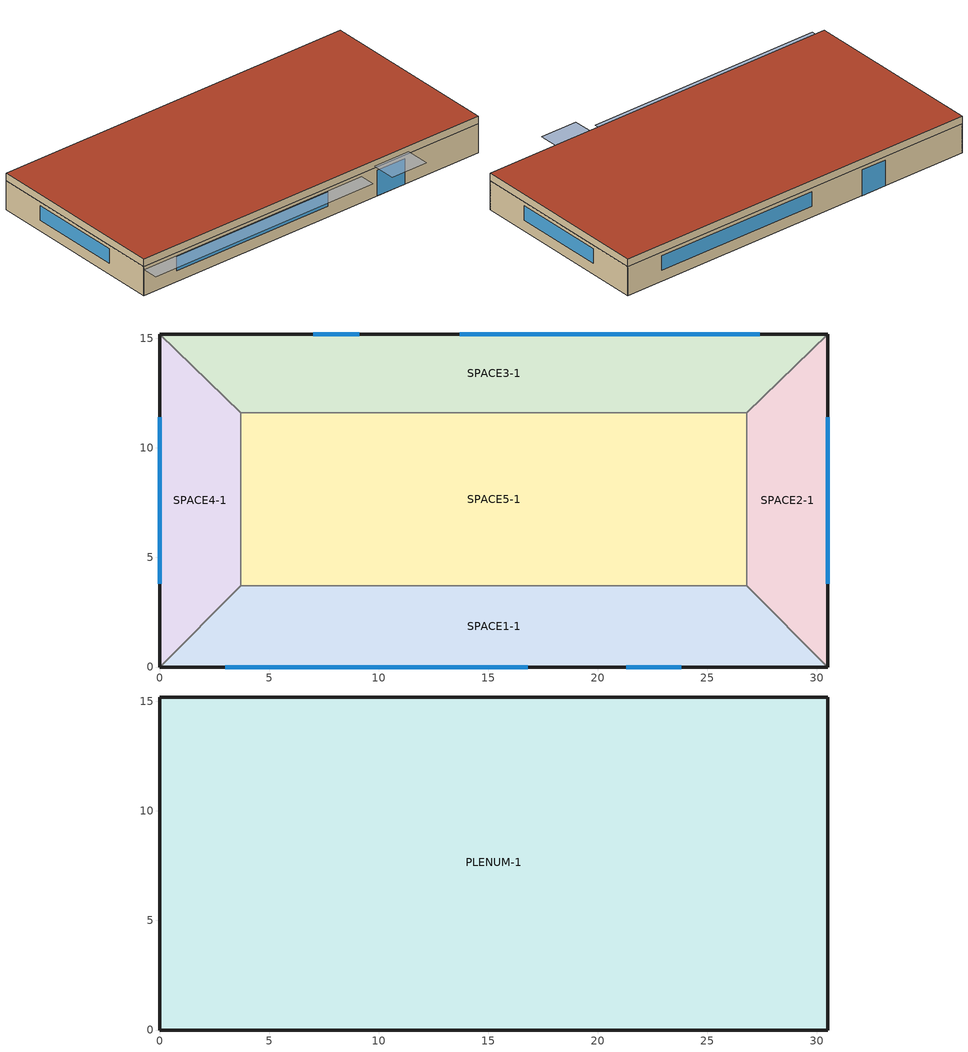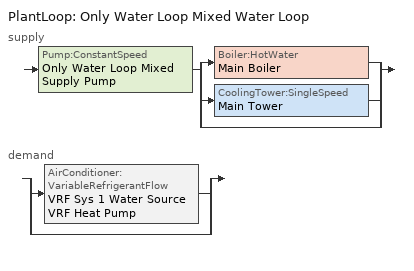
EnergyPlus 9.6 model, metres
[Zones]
SPACE3-1
 floor ground (FLOOR-SLAB-1): 26.8,11.6 3.7,11.6 0,15.2 30.5,15.2 z0
 wall outside (WALL-1): 30.5,15.2 0,15.2 z0:2.4
 wall to SPACE2-1 (INT-WALL-1): 26.8,11.6 30.5,15.2 z0:2.4
 wall to SPACE4-1 (INT-WALL-1): 0,15.2 3.7,11.6 z0:2.4
 wall to SPACE5-1 (INT-WALL-1): 3.7,11.6 26.8,11.6 z0:2.4
 window (Sgl Grey 3mm): 9.1,15.2 7,15.2 z0:2.1
 window (Dbl Clr 3mm/13mm Air): 27.4,15.2 13.7,15.2 z0.9:2.1
SPACE1-1
 floor ground (FLOOR-SLAB-1): 26.8,3.7 30.5,0 0,0 3.7,3.7 z0
 wall outside (WALL-1): 0,0 30.5,0 z0:2.4
 wall to SPACE2-1 (INT-WALL-1): 30.5,0 26.8,3.7 z0:2.4
 wall to SPACE4-1 (INT-WALL-1): 3.7,3.7 0,0 z0:2.4
 wall to SPACE5-1 (INT-WALL-1): 26.8,3.7 3.7,3.7 z0:2.4
 window (Sgl Grey 3mm): 21.3,0 23.8,0 z0:2.1
 window (Dbl Clr 3mm/13mm Air): 3,0 16.8,0 z0.9:2.1
SPACE2-1
 floor ground (FLOOR-SLAB-1): 26.8,11.6 30.5,15.2 30.5,0 26.8,3.7 z0
 wall outside (WALL-1): 30.5,0 30.5,15.2 z0:2.4
 wall to SPACE5-1 (INT-WALL-1): 26.8,11.6 26.8,3.7 z0:2.4
 window (Dbl Clr 3mm/13mm Air): 30.5,3.8 30.5,11.4 z0.9:2.1
SPACE4-1
 floor ground (FLOOR-SLAB-1): 3.7,3.7 0,0 0,15.2 3.7,11.6 z0
 wall outside (WALL-1): 0,15.2 0,0 z0:2.4
 wall to SPACE5-1 (INT-WALL-1): 3.7,3.7 3.7,11.6 z0:2.4
 window (Dbl Clr 3mm/13mm Air): 0,11.4 0,3.8 z0.9:2.1
SPACE5-1
 floor ground (FLOOR-SLAB-1): 26.8,11.6 26.8,3.7 3.7,3.7 3.7,11.6 z0
PLENUM-1
 floor to SPACE1-1 (CLNG-1): 26.8,3.7 30.5,0 0,0 3.7,3.7 z2.4
 floor to SPACE2-1 (CLNG-1): 26.8,11.6 30.5,15.2 30.5,0 26.8,3.7 z2.4
 floor to SPACE3-1 (CLNG-1): 26.8,11.6 3.7,11.6 0,15.2 30.5,15.2 z2.4
 floor to SPACE4-1 (CLNG-1): 3.7,3.7 0,0 0,15.2 3.7,11.6 z2.4
 floor to SPACE5-1 (CLNG-1): 26.8,11.6 26.8,3.7 3.7,3.7 3.7,11.6 z2.4
 wall outside (WALL-1): 30.5,15.2 0,15.2 0,0 30.5,0 30.5,15.2 z2.4:3
 roof outside (ROOF-1): 0,15.2 0,0 30.5,0 30.5,15.2 z3
shading: 0,-1.3 0,0 19.8,0 19.8,-1.3 z2.2; 21,-2 21,0 24.1,0 24.1,-2 z2.6
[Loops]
PlantLoop 'Only Water Loop Mixed Water Loop'
 supply: Pump:ConstantSpeed 'Only Water Loop Mixed Supply Pump' > split
  | Boiler:HotWater 'Main Boiler'
  | CoolingTower:SingleSpeed 'Main Tower'
  | bypass
 demand: split
  | AirConditioner:VariableRefrigerantFlow 'VRF Sys 1 Water Source VRF Heat Pump'
  | bypass
[Building]
Building: Loads convergence tolerance value=0.04; Maximum number of warmup days=25; Minimum number of warmup days=6; North axis=30; Solar distribution=FullExterior; Temperature convergence tolerance value=0.4; Terrain=City
[Site:GroundTemperature:BuildingSurface]
21.5, 21.4, 21.5, 21.5, 22, 22.9, 23, 23.1, 23.1, 22.2, 21.7, 21.6
[Site:Location]
CHICAGO_IL_USA TMY2-94846: Elevation=190; Latitude=41.78; Longitude=-87.75; Time zone=-6
[SizingPeriod:DesignDay] Barometric pressure=99063; Day of month=21; Daylight saving time indicator=No; Humidity condition type=WetBulb; Rain indicator=No; Snow indicator=No; Solar model indicator=ASHRAEClearSky
Name | Daily dry bulb temperature range | Day type | Maximum dry bulb temperature | Month | Sky clearness | Wetbulb or dewpoint at maximum dry bulb | Wind direction | Wind speed
CHICAGO_IL_USA Annual Cooling 1% Design Conditions DB/MCWB | 10.7 | SummerDesignDay | 31.5 | 7 | 1 | 23 | 230 | 5.3
CHICAGO_IL_USA Annual Heating 99% Design Conditions DB | 0 | WinterDesignDay | -17.3 | 1 | 0 | -17.3 | 270 | 4.9
[Construction]
CLNG-1: MAT-CLNG-1
Dbl Clr 3mm/13mm Air: CLEAR 3MM, AIR 13MM, CLEAR 3MM
FLOOR-SLAB-1: CC03
INT-WALL-1: GP02, AL21, GP02
ROOF-1: RG01, BR01, IN46, WD01
Sgl Grey 3mm: GREY 3MM
WALL-1: WD01, PW03, IN02, GP01
[Material] Thermal absorptance=0.9
Name | Conductivity | Density | Roughness | Solar absorptance | Specific heat | Thickness | Visible absorptance
BR01 | 0.162 | 1121 | VeryRough | 0.7 | 1464 | 0.0095 | 0.7
CC03 | 1.31 | 2243 | MediumRough | 0.65 | 837 | 0.1016 | 0.65
GP01 | 0.16 | 801 | MediumSmooth | 0.75 | 837 | 0.0127 | 0.75
GP02 | 0.16 | 801 | MediumSmooth | 0.75 | 837 | 0.0159 | 0.75
IN02 | 0.043 | 10 | Rough | 0.75 | 837 | 0.0901 | 0.75
IN46 | 0.023 | 24 | VeryRough | 0.5 | 1590 | 0.0762 | 0.5
PW03 | 0.115 | 545 | MediumSmooth | 0.78 | 1213 | 0.0127 | 0.78
RG01 | 1.442 | 881 | Rough | 0.65 | 1674 | 0.0127 | 0.65
WD01 | 0.115 | 513 | MediumSmooth | 0.78 | 1381 | 0.0191 | 0.78
[Material:AirGap]
AL21: Thermal resistance=0.157
[Material:NoMass]
MAT-CLNG-1: Roughness=Rough; Solar absorptance=0.65; Thermal absorptance=0.65; Thermal resistance=0.652259; Visible absorptance=0.65
[WindowMaterial:Gas]
AIR 13MM: Gas type=Air; Thickness=0.0127
[WindowMaterial:Glazing] Back side infrared hemispherical emissivity=0.84; Conductivity=0.9; Front side infrared hemispherical emissivity=0.84; Infrared transmittance at normal incidence=0; Optical data type=SpectralAverage; Thickness=0.003
Name | Back side solar reflectance at normal incidence | Back side visible reflectance at normal incidence | Front side solar reflectance at normal incidence | Front side visible reflectance at normal incidence | Solar transmittance at normal incidence | Visible transmittance at normal incidence
CLEAR 3MM | 0.075 | 0.081 | 0.075 | 0.081 | 0.837 | 0.898
GREY 3MM | 0.061 | 0.061 | 0.061 | 0.061 | 0.626 | 0.611
[AirConditioner:VariableRefrigerantFlow] Basin heater capacity=0; Basin heater setpoint temperature=2; Crankcase heater power per compressor=33; Defrost control=Timed; Defrost strategy=Resistive; Defrost time period fraction=0.058333; Equivalent piping length used for piping correction factor in cooling mode=30; Equivalent piping length used for piping correction factor in heating mode=30; Evaporative condenser air flow rate=Autosize; Evaporative condenser effectiveness=0.9; Evaporative condenser pump rated power consumption=0; Fuel type=Electricity; Gross rated cooling cop=3.3; Gross rated heating capacity=Autosize; Gross rated heating cop=3.4; Gross rated total cooling capacity=Autosize; Heat pump waste heat recovery=No; Heat recovery cooling capacity time constant=0.45; Heat recovery heating capacity time constant=0.45; Maximum condenser inlet node temperature in cooling mode=43; Maximum condenser inlet node temperature in heat recovery mode=45; Maximum outdoor dry bulb temperature for crankcase heater=5; Maximum outdoor dry bulb temperature for defrost operation=5; Minimum condenser inlet node temperature in cooling mode=-6; Minimum condenser inlet node temperature in heat recovery mode=-15; Minimum heat pump part load ratio=0.25; Number of compressors=2; Piping correction factor for height in cooling mode coefficient=-0.000386; Rated heating capacity sizing ratio=1; Ratio of compressor size to total compressor capacity=0.5; Resistive defrost heater capacity=Autosize; Vertical height used for piping correction factor=10; Water condenser volume flow rate=Autosize
Name | Condenser type | Cooling capacity ratio boundary curve | Cooling capacity ratio modifier function of high temperature curve | Cooling capacity ratio modifier function of low temperature curve | Cooling combination ratio correction factor curve | Cooling energy input ratio boundary curve | Cooling energy input ratio modifier function of high part load ratio curve | Cooling energy input ratio modifier function of high temperature curve | Cooling energy input ratio modifier function of low part load ratio curve | Cooling energy input ratio modifier function of low temperature curve | Cooling part load fraction correlation curve | Heating capacity ratio boundary curve | Heating capacity ratio modifier function of high temperature curve | Heating capacity ratio modifier function of low temperature curve | Heating combination ratio correction factor curve | Heating energy input ratio boundary curve | Heating energy input ratio modifier function of high part load ratio curve | Heating energy input ratio modifier function of high temperature curve | Heating energy input ratio modifier function of low part load ratio curve | Heating energy input ratio modifier function of low temperature curve | Heating part load fraction correlation curve | Heating performance curve outdoor temperature type | Master thermostat priority control type | Maximum condenser inlet node temperature in heating mode | Minimum condenser inlet node temperature in heating mode | Piping correction factor for length in cooling mode curve | Zone terminal unit list | Zone name for master thermostat location
VRF Sys 1 Water Source VRF Heat Pump | WaterCooled | VRF Sys 1 Water Source VRFCoolCapFTBoundary | VRF Sys 1 Water Source VRFCoolCapFTHi | VRF Sys 1 Water Source VRFCoolCapFT | VRF Sys 1 Water Source CoolingCombRatio | VRF Sys 1 Water Source VRFCoolEIRFTBoundary | VRF Sys 1 Water Source CoolingEIRHiPLR | VRF Sys 1 Water Source VRFCoolEIRFTHi | VRF Sys 1 Water Source CoolingEIRLowPLR | VRF Sys 1 Water Source VRFCoolEIRFT | VRF Sys 1 Water Source VRFCPLFFPLR | VRF Sys 1 Water Source VRFHeatCapFTBoundary | VRF Sys 1 Water Source VRFHeatCapFTHi | VRF Sys 1 Water Source VRFHeatCapFT | VRF Sys 1 Water Source HeatingCombRatio | VRF Sys 1 Water Source VRFHeatEIRFTBoundary | VRF Sys 1 Water Source HeatingEIRHiPLR | VRF Sys 1 Water Source VRFHeatEIRFTHi | VRF Sys 1 Water Source HeatingEIRLowPLR | VRF Sys 1 Water Source VRFHeatEIRFT | VRF Sys 1 Water Source VRFCPLFFPLR | DryBulbTemperature | LoadPriority | 30 | -20 | VRF Sys 1 Water Source CoolingLengthCorrectionFactor | VRF Sys 1 Water SourceTU List
VRF Sys 2 Air Source VRF Heat Pump | AirCooled | VRF Sys 2 Air Source VRFCoolCapFTBoundary | VRF Sys 2 Air Source VRFCoolCapFTHi | VRF Sys 2 Air Source VRFCoolCapFT | VRF Sys 2 Air Source CoolingCombRatio | VRF Sys 2 Air Source VRFCoolEIRFTBoundary | VRF Sys 2 Air Source CoolingEIRHiPLR | VRF Sys 2 Air Source VRFCoolEIRFTHi | VRF Sys 2 Air Source CoolingEIRLowPLR | VRF Sys 2 Air Source VRFCoolEIRFT | VRF Sys 2 Air Source VRFCPLFFPLR | VRF Sys 2 Air Source VRFHeatCapFTBoundary | VRF Sys 2 Air Source VRFHeatCapFTHi | VRF Sys 2 Air Source VRFHeatCapFT | VRF Sys 2 Air Source HeatingCombRatio | VRF Sys 2 Air Source VRFHeatEIRFTBoundary | VRF Sys 2 Air Source HeatingEIRHiPLR | VRF Sys 2 Air Source VRFHeatEIRFTHi | VRF Sys 2 Air Source HeatingEIRLowPLR | VRF Sys 2 Air Source VRFHeatEIRFT | VRF Sys 2 Air Source VRFCPLFFPLR | WetBulbTemperature | MasterThermostatPriority | 25 | -25 | VRF Sys 2 Air Source CoolingLengthCorrectionFactor | VRF Sys 2 Air SourceTU List | SPACE5-1
[Boiler:HotWater]
Main Boiler: Boiler flow mode=ConstantFlow; Design water flow rate=Autosize; Efficiency curve temperature evaluation variable=LeavingBoiler; Fuel type=NaturalGas; Maximum part load ratio=1.1; Minimum part load ratio=0; Nominal capacity=Autosize; Nominal thermal efficiency=0.8; Normalized boiler efficiency curve=Main Boiler Efficiency Curve; Optimum part load ratio=1; Parasitic electric load=0; Sizing factor=1; Water outlet upper temperature limit=100
[Coil:Cooling:DX:VariableRefrigerantFlow] Gross rated sensible heat ratio=Autosize; Gross rated total cooling capacity=Autosize; Rated air flow rate=Autosize
Name | Cooling capacity modifier curve function of flow fraction | Cooling capacity ratio modifier function of temperature curve
SPACE1-1 VRF Cooling Coil | SPACE1-1 VRF Cooling Coil Cap-FF | SPACE1-1 VRF Cooling Coil Cap-FT
SPACE2-1 VRF Cooling Coil | SPACE2-1 VRF Cooling Coil Cap-FF | SPACE2-1 VRF Cooling Coil Cap-FT
SPACE3-1 VRF Cooling Coil | SPACE3-1 VRF Cooling Coil Cap-FF | SPACE3-1 VRF Cooling Coil Cap-FT
SPACE4-1 VRF Cooling Coil | SPACE4-1 VRF Cooling Coil Cap-FF | SPACE4-1 VRF Cooling Coil Cap-FT
SPACE5-1 VRF Cooling Coil | SPACE5-1 VRF Cooling Coil Cap-FF | SPACE5-1 VRF Cooling Coil Cap-FT
[Coil:Heating:DX:VariableRefrigerantFlow] Gross rated heating capacity=Autosize; Rated air flow rate=Autosize
Name | Heating capacity modifier function of flow fraction curve | Heating capacity ratio modifier function of temperature curve
SPACE1-1 VRF Heating Coil | SPACE1-1 VRF Heating Coil Cap-FF | SPACE1-1 VRF Heating Coil Cap-FT
SPACE2-1 VRF Heating Coil | SPACE2-1 VRF Heating Coil Cap-FF | SPACE2-1 VRF Heating Coil Cap-FT
SPACE3-1 VRF Heating Coil | SPACE3-1 VRF Heating Coil Cap-FF | SPACE3-1 VRF Heating Coil Cap-FT
SPACE4-1 VRF Heating Coil | SPACE4-1 VRF Heating Coil Cap-FF | SPACE4-1 VRF Heating Coil Cap-FT
SPACE5-1 VRF Heating Coil | SPACE5-1 VRF Heating Coil Cap-FF | SPACE5-1 VRF Heating Coil Cap-FT
[CoolingTower:SingleSpeed]
Main Tower: Blowdown calculation mode=ConcentrationRatio; Blowdown concentration ratio=3; Capacity control=FanCycling; Design air flow rate=Autosize; Design fan power=Autosize; Design u factor times area value=Autosize; Design water flow rate=Autosize; Drift loss percent=0.008; Evaporation loss mode=SaturatedExit; Free convection capacity=Autocalculate; Free convection regime air flow rate=Autocalculate; Free convection regime u factor times area value=Autocalculate; Performance input method=UFactorTimesAreaAndDesignWaterFlowRate; Sizing factor=1
[DesignSpecification:OutdoorAir] Outdoor air flow per person=0.00944; Outdoor air flow per zone=0; Outdoor air flow per zone floor area=0; Outdoor air method=Flow/Person
SZ DSOA SPACE1-1; SZ DSOA SPACE2-1; SZ DSOA SPACE3-1; SZ DSOA SPACE4-1; SZ DSOA SPACE5-1
[DesignSpecification:ZoneAirDistribution] Zone air distribution effectiveness in cooling mode=1; Zone air distribution effectiveness in heating mode=1
SZ DSZAD SPACE1-1; SZ DSZAD SPACE2-1; SZ DSZAD SPACE3-1; SZ DSZAD SPACE4-1; SZ DSZAD SPACE5-1
[ElectricEquipment] Design level calculation method=EquipmentLevel; Fraction latent=0; Fraction lost=0; Fraction radiant=0.3; Schedule=EQUIP-1
Name | Zone or zonelist | Design level
SPACE1-1 ElecEq 1 | SPACE1-1 | 1056
SPACE2-1 ElecEq 1 | SPACE2-1 | 456
SPACE3-1 ElecEq 1 | SPACE3-1 | 1056
SPACE4-1 ElecEq 1 | SPACE4-1 | 456
SPACE5-1 ElecEq 1 | SPACE5-1 | 1976
[Fan:OnOff] Availability schedule=HVACTemplate-Always 1; Fan total efficiency=0.7; Maximum flow rate=Autosize; Motor efficiency=0.9; Motor in airstream fraction=1; Pressure rise=75
SPACE1-1 VRF Supply Fan; SPACE2-1 VRF Supply Fan; SPACE3-1 VRF Supply Fan; SPACE4-1 VRF Supply Fan; SPACE5-1 VRF Supply Fan
[Lights] Design level calculation method=LightingLevel; End use subcategory=GeneralLights; Fraction radiant=0.59; Fraction replaceable=0; Fraction visible=0.2; Return air fraction=0; Schedule=LIGHTS-1
Name | Zone or zonelist | Lighting level
SPACE1-1 Lights 1 | SPACE1-1 | 1584
SPACE2-1 Lights 1 | SPACE2-1 | 684
SPACE3-1 Lights 1 | SPACE3-1 | 1584
SPACE4-1 Lights 1 | SPACE4-1 | 684
SPACE5-1 Lights 1 | SPACE5-1 | 2964
[People] Activity level schedule=ActSchd; Fraction radiant=0.3; Number of people calculation method=People; Number of people schedule=OCCUPY-1
Name | Zone or zonelist | Number of people
SPACE1-1 People 1 | SPACE1-1 | 11
SPACE2-1 People 1 | SPACE2-1 | 5
SPACE3-1 People 1 | SPACE3-1 | 11
SPACE4-1 People 1 | SPACE4-1 | 5
SPACE5-1 People 1 | SPACE5-1 | 20
[PlantEquipmentList]
Only Water Loop All Cooling Equipment: Main Tower, CoolingTower:SingleSpeed
Only Water Loop All Heating Equipment: Main Boiler, Boiler:HotWater
[PlantEquipmentOperation:CoolingLoad]
Only Water Loop Cool Operation All Hours: Load range 1 lower limit=0; Load range 1 upper limit=1000000000000000; Range 1 equipment list=Only Water Loop All Cooling Equipment
[PlantEquipmentOperation:HeatingLoad]
Only Water Loop Heat Operation All Hours: Load range 1 lower limit=0; Load range 1 upper limit=1000000000000000; Range 1 equipment list=Only Water Loop All Heating Equipment
[PlantEquipmentOperationSchemes]
Only Water Loop Operation: Control scheme 1=Only Water Loop Heat Operation All Hours; Control scheme 1 schedule=HVACTemplate-Always 1; Control scheme 2=Only Water Loop Cool Operation All Hours; Control scheme 2 schedule=HVACTemplate-Always 1
[PlantLoop]
Only Water Loop Mixed Water Loop: Fluid type=Water; Load distribution scheme=SequentialLoad; Maximum loop flow rate=Autosize; Maximum loop temperature=100; Minimum loop flow rate=0; Minimum loop temperature=10; Plant equipment operation scheme=Only Water Loop Operation; Plant loop demand calculation scheme=DualSetpointDeadband; Plant loop volume=Autocalculate
[Pump:ConstantSpeed]
Only Water Loop Mixed Supply Pump: Design flow rate=Autosize; Design power consumption=Autosize; Design pump head=179352; Fraction of motor inefficiencies to fluid stream=0; Motor efficiency=0.9; Pump control type=Intermittent
[SetpointManager:Scheduled:DualSetpoint]
Only Water Loop Mixed Temp Manager: Control variable=Temperature; High setpoint schedule=HVACTemplate-Always 30; Low setpoint schedule=HVACTemplate-Always 20; Setpoint node or nodelist=Only Water Loop Mixed Supply Setpoint Nodes
[Sizing:Plant]
Only Water Loop Mixed Water Loop: Design loop exit temperature=30; Loop design temperature difference=5.6; Loop type=Condenser
[Sizing:Zone] Cooling design air flow method=DesignDay; Cooling design air flow rate=0; Cooling minimum air flow fraction=0; Heating design air flow method=DesignDay; Heating design air flow rate=0; Heating maximum air flow fraction=0; Zone cooling design supply air humidity ratio=0.008; Zone cooling design supply air temperature=14; Zone cooling design supply air temperature difference=11.11; Zone cooling design supply air temperature input method=SupplyAirTemperature; Zone heating design supply air humidity ratio=0.008; Zone heating design supply air temperature=50; Zone heating design supply air temperature difference=30; Zone heating design supply air temperature input method=SupplyAirTemperature
Name | Design specification outdoor air object | Design specification zone air distribution object
SPACE1-1 | SZ DSOA SPACE1-1 | SZ DSZAD SPACE1-1
SPACE2-1 | SZ DSOA SPACE2-1 | SZ DSZAD SPACE2-1
SPACE3-1 | SZ DSOA SPACE3-1 | SZ DSZAD SPACE3-1
SPACE4-1 | SZ DSOA SPACE4-1 | SZ DSZAD SPACE4-1
SPACE5-1 | SZ DSOA SPACE5-1 | SZ DSZAD SPACE5-1
[ThermostatSetpoint:DualSetpoint]
All Zones Dual SP Control: Cooling setpoint temperature schedule=Clg-SetP-Sch; Heating setpoint temperature schedule=Htg-SetP-Sch
[Zone] Multiplier=1; Type=1
Name | Ceiling height | Volume
PLENUM-1 | 0.6096 | 283.2
SPACE1-1; SPACE3-1 | 2.4384 | 239.247
SPACE2-1; SPACE4-1 | 2.4384 | 103.311
SPACE5-1 | 2.4384 | 447.683
[ZoneControl:Thermostat] Control 1=All Zones Dual SP Control; Control type schedule=HVACTemplate-Always 4
Name | Zone or zonelist
SPACE1-1 Thermostat | SPACE1-1
SPACE2-1 Thermostat | SPACE2-1
SPACE3-1 Thermostat | SPACE3-1
SPACE4-1 Thermostat | SPACE4-1
SPACE5-1 Thermostat | SPACE5-1
[Zone equipment]
SPACE1-1: SPACE1-1 VRF Terminal Unit
SPACE2-1: SPACE2-1 VRF Terminal Unit
SPACE3-1: SPACE3-1 VRF Terminal Unit
SPACE4-1: SPACE4-1 VRF Terminal Unit
SPACE5-1: SPACE5-1 VRF Terminal Unit
[ZoneHVAC:TerminalUnit:VariableRefrigerantFlow] Cooling outdoor air flow rate=Autosize; Cooling supply air flow rate=Autosize; Heating outdoor air flow rate=Autosize; Heating supply air flow rate=Autosize; No cooling supply air flow rate=Autosize; No heating supply air flow rate=Autosize; No load outdoor air flow rate=Autosize; Supply air fan operating mode schedule=FanAvailSched; Supply air fan placement=BlowThrough; Zone terminal unit off parasitic electric energy use=0; Zone terminal unit on parasitic electric energy use=0
Name | Cooling coil object | Heating coil object | Outside air mixer object | Supply air fan object
SPACE1-1 VRF Terminal Unit | SPACE1-1 VRF Cooling Coil | SPACE1-1 VRF Heating Coil | SPACE1-1 VRF OA Mixing Box | SPACE1-1 VRF Supply Fan
SPACE2-1 VRF Terminal Unit | SPACE2-1 VRF Cooling Coil | SPACE2-1 VRF Heating Coil | SPACE2-1 VRF OA Mixing Box | SPACE2-1 VRF Supply Fan
SPACE3-1 VRF Terminal Unit | SPACE3-1 VRF Cooling Coil | SPACE3-1 VRF Heating Coil | SPACE3-1 VRF OA Mixing Box | SPACE3-1 VRF Supply Fan
SPACE4-1 VRF Terminal Unit | SPACE4-1 VRF Cooling Coil | SPACE4-1 VRF Heating Coil | SPACE4-1 VRF OA Mixing Box | SPACE4-1 VRF Supply Fan
SPACE5-1 VRF Terminal Unit | SPACE5-1 VRF Cooling Coil | SPACE5-1 VRF Heating Coil | SPACE5-1 VRF OA Mixing Box | SPACE5-1 VRF Supply Fan
[ZoneInfiltration:DesignFlowRate] Constant term coefficient=0; Design flow rate calculation method=Flow/Zone; Schedule=INFIL-SCH; Temperature term coefficient=0; Velocity squared term coefficient=0; Velocity term coefficient=0.2237
Name | Zone or zonelist | Design flow rate
SPACE1-1 Infil 1 | SPACE1-1 | 0.0167
SPACE2-1 Infil 1 | SPACE2-1 | 0.00717
SPACE3-1 Infil 1 | SPACE3-1 | 0.0167
SPACE4-1 Infil 1 | SPACE4-1 | 0.00717
SPACE5-1 Infil 1 | SPACE5-1 | 0.031089
[ZoneTerminalUnitList]
Name | Zone terminal unit name 1 | Zone terminal unit name 2 | Zone terminal unit name 3 | Zone terminal unit name 4 | Zone terminal unit list
ZoneTerminalUnitList 1 | SPACE1-1 VRF Terminal Unit | SPACE2-1 VRF Terminal Unit | SPACE3-1 VRF Terminal Unit | SPACE4-1 VRF Terminal Unit | VRF Sys 1 Water SourceTU List
ZoneTerminalUnitList 2 | SPACE5-1 VRF Terminal Unit |  |  |  | VRF Sys 2 Air SourceTU List
[Curve:Biquadratic] Output unit type=Dimensionless
Name | Input unit type for x | Input unit type for y | Maximum value of x | Maximum value of y | Minimum value of x | Minimum value of y | Coefficient1 constant | Coefficient2 x | Coefficient3 x 2 | Coefficient4 y | Coefficient5 y 2 | Coefficient6 x y
VRF Sys 1 Water Source CoolingLengthCorrectionFactor; VRF Sys 2 Air Source CoolingLengthCorrectionFactor | Distance | Dimensionless | 175 | 1.5 | 8 | 0.5 | 1.06938 | -0.0014951 | 2.56e-06 | -0.11511 | 0.0511169 | -0.0004369
VRF Sys 1 Water Source VRFCoolCapFT; VRF Sys 2 Air Source VRFCoolCapFT | Temperature | Temperature | 24 | 23 | 15 | -5 | 0.576856 | 0.0174502 | 0.00058326 | 1.15563e-07 | 7.61504e-09 | -1.1503e-08
VRF Sys 1 Water Source VRFCoolCapFTHi; VRF Sys 2 Air Source VRFCoolCapFTHi | Temperature | Temperature | 24 | 43 | 15 | 16 | 0.686155 | 0.0207869 | 0.0005445 | -0.0016098 | -6.254e-07 | -0.000339
VRF Sys 1 Water Source VRFCoolEIRFT; VRF Sys 2 Air Source VRFCoolEIRFT | Temperature | Temperature | 24 | 23 | 15 | -5 | 0.989011 | -0.0234797 | 0.000199711 | 0.00596834 | -1.0289e-07 | -0.00015686
VRF Sys 1 Water Source VRFCoolEIRFTHi; VRF Sys 2 Air Source VRFCoolEIRFTHi | Temperature | Temperature | 24 | 43 | 15 | 16 | 0.182932 | 0.0163544 | -0.0003505 | 0.0237569 | 0.00017854 | -0.0006177
VRF Sys 1 Water Source VRFHeatCapFT; VRF Sys 2 Air Source VRFHeatCapFT | Temperature | Temperature | 27 | 15 | 15 | -20 | 1.0146 | -0.0025067 | -0.000141599 | 0.0269316 | 1.83538e-06 | -0.000358147
VRF Sys 1 Water Source VRFHeatCapFTHi; VRF Sys 2 Air Source VRFHeatCapFTHi | Temperature | Temperature | 27 | 15 | 15 | -10 | 1.16113 | 0.0274789 | -0.00168795 | 0.00178338 | 2.03208e-06 | -6.8969e-05
VRF Sys 1 Water Source VRFHeatEIRFT; VRF Sys 2 Air Source VRFHeatEIRFT | Temperature | Temperature | 27 | 12 | 15 | -20 | 0.874655 | -0.0131975 | 0.00110307 | -0.0133118 | 0.00089017 | -0.00012766
VRF Sys 1 Water Source VRFHeatEIRFTHi; VRF Sys 2 Air Source VRFHeatEIRFTHi | Temperature | Temperature | 27 | 15 | 15 | -10 | 2.50401 | -0.0573677 | 4.07336e-05 | -0.129597 | 0.00135839 | 0.00317047
[Curve:Cubic]
Name | Input unit type for x | Maximum curve output | Maximum value of x | Minimum curve output | Minimum value of x | Output unit type | Coefficient1 constant | Coefficient2 x | Coefficient3 x 2 | Coefficient4 x 3
SPACE1-1 VRF Cooling Coil Cap-FT; SPACE2-1 VRF Cooling Coil Cap-FT; SPACE3-1 VRF Cooling Coil Cap-FT; SPACE4-1 VRF Cooling Coil Cap-FT; SPACE5-1 VRF Cooling Coil Cap-FT | Temperature | 1.5 | 50 | 0.5 | 0 | Dimensionless | 0.504547 | 0.0288891 | -1.08194e-05 | 1.01359e-05
SPACE1-1 VRF Heating Coil Cap-FT; SPACE2-1 VRF Heating Coil Cap-FT; SPACE3-1 VRF Heating Coil Cap-FT; SPACE4-1 VRF Heating Coil Cap-FT; SPACE5-1 VRF Heating Coil Cap-FT | Temperature | 1.5 | 50 | 0.5 | 0 | Dimensionless | -0.390709 | 0.261815 | -0.0130432 | 0.000178132
VRF Sys 1 Water Source CoolingEIRLowPLR; VRF Sys 2 Air Source CoolingEIRLowPLR | Temperature |  | 1 |  | 0 | Temperature | 0.462812 | -1.04024 | 2.17491 | -0.597482
VRF Sys 1 Water Source HeatingEIRLowPLR; VRF Sys 2 Air Source HeatingEIRLowPLR | Dimensionless |  | 1 |  | 0 | Dimensionless | 0.140009 | 0.6415 | 0.133905 | 0.0845859
VRF Sys 1 Water Source VRFCoolCapFTBoundary; VRF Sys 2 Air Source VRFCoolCapFTBoundary | Temperature |  | 30 |  | 11 | Temperature | 25.7347 | -0.0315004 | -0.014166 | 0
VRF Sys 1 Water Source VRFCoolEIRFTBoundary; VRF Sys 2 Air Source VRFCoolEIRFTBoundary | Temperature |  | 24 |  | 15 | Temperature | 25.7347 | -0.0315004 | -0.014166 | 0
VRF Sys 1 Water Source VRFHeatCapFTBoundary; VRF Sys 2 Air Source VRFHeatCapFTBoundary | Temperature |  | 27 |  | 15 | Temperature | -7.60009 | 3.0509 | -0.116284 | 0
VRF Sys 1 Water Source VRFHeatEIRFTBoundary; VRF Sys 2 Air Source VRFHeatEIRFTBoundary | Temperature | 15 | 27 | -20 | 15 | Temperature | -7.60009 | 3.0509 | -0.116284 | 0
[Curve:Linear] Input unit type for x=Dimensionless; Maximum value of x=1.5; Minimum curve output=1; Minimum value of x=1; Output unit type=Dimensionless
Name | Maximum curve output | Coefficient1 constant | Coefficient2 x
VRF Sys 1 Water Source CoolingCombRatio; VRF Sys 2 Air Source CoolingCombRatio | 1.2 | 0.618055 | 0.381945
VRF Sys 1 Water Source HeatingCombRatio; VRF Sys 2 Air Source HeatingCombRatio | 1.023 | 0.96034 | 0.03966
[Curve:Quadratic]
Name | Maximum value of x | Minimum value of x | Coefficient1 constant | Coefficient2 x | Coefficient3 x 2 | Input unit type for x | Output unit type | Maximum curve output | Minimum curve output
Main Boiler Efficiency Curve | 1 | 0 | 0.97 | 0.0633 | -0.0333
SPACE1-1 VRF Cooling Coil Cap-FF; SPACE1-1 VRF Heating Coil Cap-FF; SPACE2-1 VRF Cooling Coil Cap-FF; SPACE2-1 VRF Heating Coil Cap-FF; SPACE3-1 VRF Cooling Coil Cap-FF; SPACE3-1 VRF Heating Coil Cap-FF; SPACE4-1 VRF Cooling Coil Cap-FF; SPACE4-1 VRF Heating Coil Cap-FF; SPACE5-1 VRF Cooling Coil Cap-FF; SPACE5-1 VRF Heating Coil Cap-FF | 1.5 | 0.5 | 0.8 | 0.2 | 0
VRF Sys 1 Water Source CoolingEIRHiPLR; VRF Sys 2 Air Source CoolingEIRHiPLR | 1.5 | 1 | 1 | 0 | 0 | Dimensionless | Dimensionless
VRF Sys 1 Water Source HeatingEIRHiPLR; VRF Sys 2 Air Source HeatingEIRHiPLR | 1.5 | 1 | 2.42944 | -2.23589 | 0.806452 | Dimensionless | Dimensionless
VRF Sys 1 Water Source VRFCPLFFPLR; VRF Sys 2 Air Source VRFCPLFFPLR | 1 | 0 | 0.85 | 0.15 | 0 | Dimensionless | Dimensionless | 1 | 0.85
[Schedule:Compact]
ActSchd: Through: 12/31, For: AllDays, Until: 24:00, 117.24
Clg-SetP-Sch: Through: 12/31, For: WeekDays CustomDay1 CustomDay2, Until: 7:00, 32, Until: 21:00, 24, Until: 24:00, 32, For: WeekEnds Holiday, Until: 24:00, 32, For: SummerDesignDay, Until: 24:00, 24, For: WinterDesignDay, Until: 24:00, 32
EQUIP-1: Through: 12/31, For: WeekDays SummerDesignDay CustomDay1 CustomDay2, Until: 8:00, 0.02, Until: 9:00, 0.4, Until: 14:00, 0.9, Until: 15:00, 0.8, Until: 16:00, 0.7, Until: 18:00, 0.5, Until: 21:00, 0.3, Until: 24:00, 0.02, For: Weekends WinterDesignDay Holiday, Until: 24:00, 0.02
FanAvailSched: Through: 12/31, For: WeekDays CustomDay1 CustomDay2, Until: 7:00, 0, Until: 21:00, 1, Until: 24:00, 0, For: Weekends Holiday, Until: 24:00, 0, For: SummerDesignDay, Until: 24:00, 1, For: WinterDesignDay, Until: 24:00, 1
HVACTemplate-Always 1: Through: 12/31, For: AllDays, Until: 24:00, 1
HVACTemplate-Always 4: Through: 12/31, For: AllDays, Until: 24:00, 4
HVACTemplate-Always 20: Through: 12/31, For: AllDays, Until: 24:00, 20
HVACTemplate-Always 30: Through: 12/31, For: AllDays, Until: 24:00, 30
Htg-SetP-Sch: Through: 12/31, For: WeekDays CustomDay1 CustomDay2, Until: 6:00, 13, Until: 7:00, 18, Until: 21:00, 23, Until: 24:00, 13, For: WeekEnds Holiday, Until: 24:00, 13, For: SummerDesignDay, Until: 24:00, 13, For: WinterDesignDay, Until: 24:00, 23
INFIL-SCH: Through: 12/31, For: WeekDays CustomDay1 CustomDay2, Until: 7:00, 1, Until: 21:00, 0, Until: 24:00, 1, For: Weekends Holiday, Until: 24:00, 1, For: SummerDesignDay, Until: 24:00, 1, For: WinterDesignDay, Until: 24:00, 1
LIGHTS-1: Through: 12/31, For: WeekDays SummerDesignDay CustomDay1 CustomDay2, Until: 8:00, 0.05, Until: 9:00, 0.9, Until: 10:00, 0.95, Until: 11:00, 1, Until: 12:00, 0.95, Until: 13:00, 0.8, Until: 14:00, 0.9, Until: 18:00, 1, Until: 19:00, 0.6, Until: 21:00, 0.4, Until: 24:00, 0.05, For: Weekends WinterDesignDay Holiday, Until: 24:00, 0.05
OCCUPY-1: Through: 12/31, For: WeekDays SummerDesignDay CustomDay1 CustomDay2, Until: 8:00, 0, Until: 11:00, 1, Until: 12:00, 0.8, Until: 13:00, 0.4, Until: 14:00, 0.8, Until: 18:00, 1, Until: 19:00, 0.5, Until: 21:00, 0.1, Until: 24:00, 0, For: Weekends WinterDesignDay Holiday, Until: 24:00, 0
